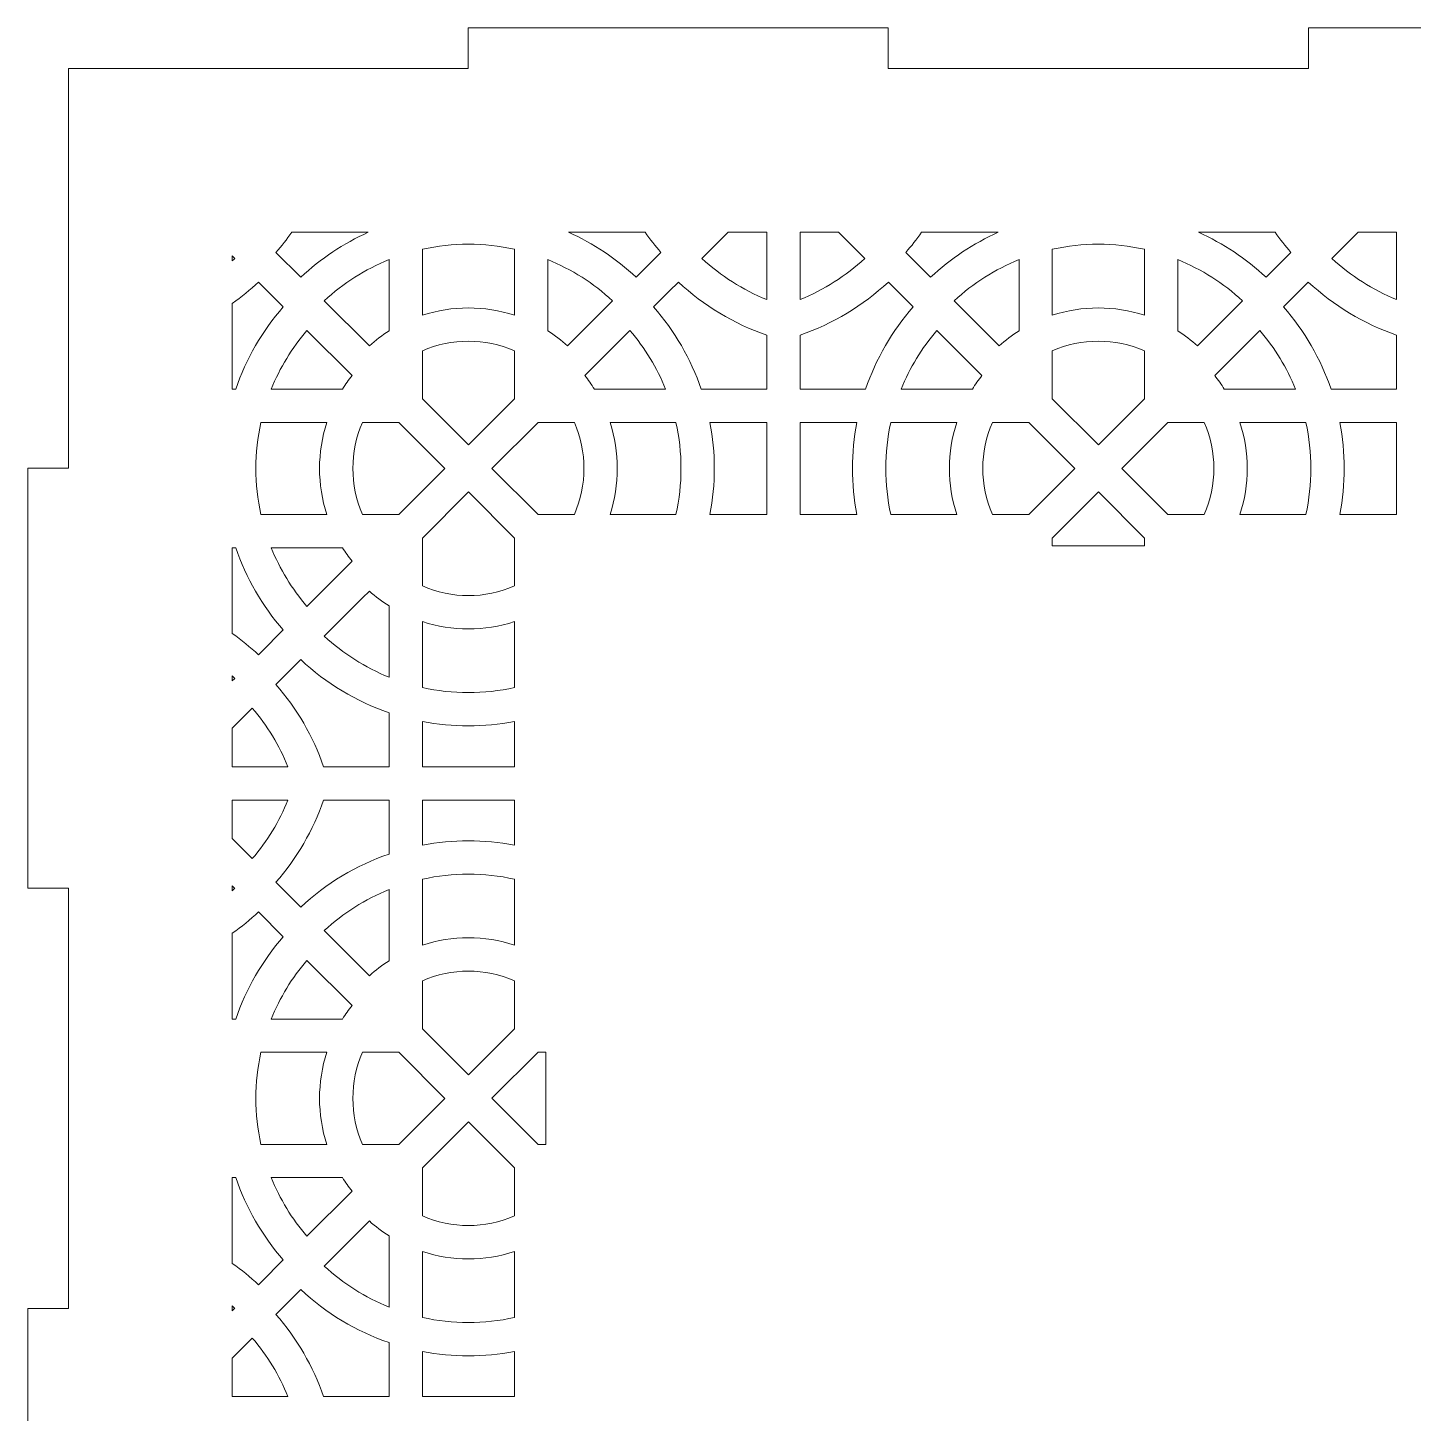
# Model space of a CAD drawing. Header units: millimetres. Extents: x -1324 to -1014, y -165 to 165.
# Drawn here: x -1324.2 to -1222.6, y -109.6 to -8 of the extents above; entities that cross this region are included whole.
import ezdxf

# ---------------------------------------------------------------- set-up
doc = ezdxf.new("R2010")
doc.units = ezdxf.units.MM
doc.header["$MEASUREMENT"] = 0
doc.layers.add('Camada 1', color=7, linetype='Continuous')

msp = doc.modelspace()

# ---------------------------------------------------------------- linework, layer by layer
at = {"layer": 'Camada 1', "color": 250, "lineweight": 20}
for points, knots in [([(-1321.2251, -11), (-1321.2251, -11), (-1291.9251, -11), (-1291.9251, -11), (-1291.9251, -11), (-1291.9251, -11), (-1291.9251, -8), (-1291.9251, -8), (-1291.9251, -8), (-1291.9251, -8), (-1261.1251, -8), (-1261.1251, -8), (-1261.1251, -8), (-1261.1251, -8), (-1261.1251, -11), (-1261.1251, -11), (-1261.1251, -11), (-1261.1251, -11), (-1230.3251, -11), (-1230.3251, -11), (-1230.3251, -11), (-1230.3251, -11), (-1230.3251, -8), (-1230.3251, -8), (-1230.3251, -8), (-1230.3251, -8), (-1199.5251, -8), (-1199.5251, -8), (-1199.5251, -8), (-1199.5251, -8), (-1199.5251, -11), (-1199.5251, -11), (-1199.5251, -11), (-1199.5251, -11), (-1170.2251, -11), (-1170.2251, -11), (-1170.2251, -11), (-1170.2251, -11), (-1170.2251, -40.3), (-1170.2251, -40.3), (-1170.2251, -40.3), (-1170.2251, -40.3), (-1167.2251, -40.3), (-1167.2251, -40.3), (-1167.2251, -40.3), (-1167.2251, -40.3), (-1167.2251, -71.1), (-1167.2251, -71.1), (-1167.2251, -71.1), (-1167.2251, -71.1), (-1170.2251, -71.1), (-1170.2251, -71.1), (-1170.2251, -71.1), (-1170.2251, -71.1), (-1170.2251, -101.9), (-1170.2251, -101.9), (-1170.2251, -101.9), (-1170.2251, -101.9), (-1167.2251, -101.9), (-1167.2251, -101.9), (-1167.2251, -101.9), (-1167.2251, -101.9), (-1167.2251, -132.7), (-1167.2251, -132.7), (-1167.2251, -132.7), (-1167.2251, -132.7), (-1170.2251, -132.7), (-1170.2251, -132.7), (-1170.2251, -132.7), (-1170.2251, -132.7), (-1170.2251, -162), (-1170.2251, -162), (-1170.2251, -162), (-1170.2251, -162), (-1199.5251, -162), (-1199.5251, -162), (-1199.5251, -162), (-1199.5251, -162), (-1199.5251, -165), (-1199.5251, -165), (-1199.5251, -165), (-1199.5251, -165), (-1230.3251, -165), (-1230.3251, -165), (-1230.3251, -165), (-1230.3251, -165), (-1230.3251, -162), (-1230.3251, -162), (-1230.3251, -162), (-1230.3251, -162), (-1261.1251, -162), (-1261.1251, -162), (-1261.1251, -162), (-1261.1251, -162), (-1261.1251, -165), (-1261.1251, -165), (-1261.1251, -165), (-1261.1251, -165), (-1291.9251, -165), (-1291.9251, -165), (-1291.9251, -165), (-1291.9251, -165), (-1291.9251, -162), (-1291.9251, -162), (-1291.9251, -162), (-1291.9251, -162), (-1321.2251, -162), (-1321.2251, -162), (-1321.2251, -162), (-1321.2251, -162), (-1321.2251, -132.7), (-1321.2251, -132.7), (-1321.2251, -132.7), (-1321.2251, -132.7), (-1324.2251, -132.7), (-1324.2251, -132.7), (-1324.2251, -132.7), (-1324.2251, -132.7), (-1324.2251, -101.9), (-1324.2251, -101.9), (-1324.2251, -101.9), (-1324.2251, -101.9), (-1321.2251, -101.9), (-1321.2251, -101.9), (-1321.2251, -101.9), (-1321.2251, -101.9), (-1321.2251, -71.1), (-1321.2251, -71.1), (-1321.2251, -71.1), (-1321.2251, -71.1), (-1324.2251, -71.1), (-1324.2251, -71.1), (-1324.2251, -71.1), (-1324.2251, -71.1), (-1324.2251, -40.3), (-1324.2251, -40.3), (-1324.2251, -40.3), (-1324.2251, -40.3), (-1321.2251, -40.3), (-1321.2251, -40.3), (-1321.2251, -40.3), (-1321.2251, -40.3), (-1321.2251, -11), (-1321.2251, -11)], [0, 0, 0, 0, 0.02702703, 0.02702703, 0.02702703, 0.02702703, 0.05405405, 0.05405405, 0.05405405, 0.05405405, 0.08108108, 0.08108108, 0.08108108, 0.08108108, 0.10810811, 0.10810811, 0.10810811, 0.10810811, 0.13513514, 0.13513514, 0.13513514, 0.13513514, 0.16216216, 0.16216216, 0.16216216, 0.16216216, 0.18918919, 0.18918919, 0.18918919, 0.18918919, 0.21621622, 0.21621622, 0.21621622, 0.21621622, 0.24324324, 0.24324324, 0.24324324, 0.24324324, 0.27027027, 0.27027027, 0.27027027, 0.27027027, 0.2972973, 0.2972973, 0.2972973, 0.2972973, 0.32432432, 0.32432432, 0.32432432, 0.32432432, 0.35135135, 0.35135135, 0.35135135, 0.35135135, 0.37837838, 0.37837838, 0.37837838, 0.37837838, 0.40540541, 0.40540541, 0.40540541, 0.40540541, 0.43243243, 0.43243243, 0.43243243, 0.43243243, 0.45945946, 0.45945946, 0.45945946, 0.45945946, 0.48648649, 0.48648649, 0.48648649, 0.48648649, 0.51351351, 0.51351351, 0.51351351, 0.51351351, 0.54054054, 0.54054054, 0.54054054, 0.54054054, 0.56756757, 0.56756757, 0.56756757, 0.56756757, 0.59459459, 0.59459459, 0.59459459, 0.59459459, 0.62162162, 0.62162162, 0.62162162, 0.62162162, 0.64864865, 0.64864865, 0.64864865, 0.64864865, 0.67567568, 0.67567568, 0.67567568, 0.67567568, 0.7027027, 0.7027027, 0.7027027, 0.7027027, 0.72972973, 0.72972973, 0.72972973, 0.72972973, 0.75675676, 0.75675676, 0.75675676, 0.75675676, 0.78378378, 0.78378378, 0.78378378, 0.78378378, 0.81081081, 0.81081081, 0.81081081, 0.81081081, 0.83783784, 0.83783784, 0.83783784, 0.83783784, 0.86486486, 0.86486486, 0.86486486, 0.86486486, 0.89189189, 0.89189189, 0.89189189, 0.89189189, 0.91891892, 0.91891892, 0.91891892, 0.91891892, 0.94594595, 0.94594595, 0.94594595, 0.94594595, 1, 1, 1, 1]), ([(-1304.8673, -23), (-1305.2274, -23.5097), (-1305.6142, -24.0013), (-1306.026, -24.4726), (-1306.026, -24.4726), (-1306.026, -24.4726), (-1304.2057, -26.2921), (-1304.2057, -26.2921), (-1304.2057, -26.2921), (-1302.746, -24.929), (-1301.0692, -23.8146), (-1299.2507, -23), (-1299.2507, -23), (-1299.2507, -23), (-1304.8673, -23), (-1304.8673, -23)], [0, 0, 0, 0, 0.2, 0.2, 0.2, 0.2, 0.4, 0.4, 0.4, 0.4, 0.6, 0.6, 0.6, 0.6, 1, 1, 1, 1]), ([(-1284.5717, -23), (-1282.753, -23.8146), (-1281.0763, -24.929), (-1279.6164, -26.2921), (-1279.6164, -26.2921), (-1279.6164, -26.2921), (-1278.9456, -25.6217), (-1278.9456, -25.6217), (-1278.9456, -25.6217), (-1278.9456, -25.6217), (-1277.7962, -24.4726), (-1277.7962, -24.4726), (-1277.7962, -24.4726), (-1278.2081, -24.0013), (-1278.5949, -23.5097), (-1278.955, -23), (-1278.955, -23), (-1278.955, -23), (-1284.5717, -23), (-1284.5717, -23)], [0, 0, 0, 0, 0.16666667, 0.16666667, 0.16666667, 0.16666667, 0.33333333, 0.33333333, 0.33333333, 0.33333333, 0.5, 0.5, 0.5, 0.5, 0.66666667, 0.66666667, 0.66666667, 0.66666667, 1, 1, 1, 1]), ([(-1272.8702, -23), (-1272.8702, -23), (-1274.7898, -24.9199), (-1274.7898, -24.9199), (-1274.7898, -24.9199), (-1273.4015, -26.2023), (-1271.7911, -27.226), (-1270.0396, -27.9329), (-1270.0396, -27.9329), (-1270.0396, -27.9329), (-1270.0396, -23), (-1270.0396, -23), (-1270.0396, -23), (-1270.0396, -23), (-1272.8702, -23), (-1272.8702, -23)], [0, 0, 0, 0, 0.2, 0.2, 0.2, 0.2, 0.4, 0.4, 0.4, 0.4, 0.6, 0.6, 0.6, 0.6, 1, 1, 1, 1]), ([(-1267.5974, -23), (-1267.5974, -23), (-1267.5974, -27.9334), (-1267.5974, -27.9334), (-1267.5974, -27.9334), (-1265.8458, -27.2261), (-1264.2354, -26.2024), (-1262.8469, -24.9199), (-1262.8469, -24.9199), (-1262.8469, -24.9199), (-1264.7669, -23), (-1264.7669, -23), (-1264.7669, -23), (-1264.7669, -23), (-1267.5974, -23), (-1267.5974, -23)], [0, 0, 0, 0, 0.2, 0.2, 0.2, 0.2, 0.4, 0.4, 0.4, 0.4, 0.6, 0.6, 0.6, 0.6, 1, 1, 1, 1]), ([(-1258.6818, -23), (-1259.0419, -23.5097), (-1259.4287, -24.0013), (-1259.8405, -24.4726), (-1259.8405, -24.4726), (-1259.8405, -24.4726), (-1258.0202, -26.2921), (-1258.0202, -26.2921), (-1258.0202, -26.2921), (-1256.5605, -24.929), (-1254.8837, -23.8146), (-1253.0652, -23), (-1253.0652, -23), (-1253.0652, -23), (-1258.6818, -23), (-1258.6818, -23)], [0, 0, 0, 0, 0.2, 0.2, 0.2, 0.2, 0.4, 0.4, 0.4, 0.4, 0.6, 0.6, 0.6, 0.6, 1, 1, 1, 1]), ([(-1238.3862, -23), (-1236.5675, -23.8146), (-1234.8908, -24.929), (-1233.4309, -26.2921), (-1233.4309, -26.2921), (-1233.4309, -26.2921), (-1232.7601, -25.6217), (-1232.7601, -25.6217), (-1232.7601, -25.6217), (-1232.7601, -25.6217), (-1231.6107, -24.4726), (-1231.6107, -24.4726), (-1231.6107, -24.4726), (-1232.0226, -24.0013), (-1232.4094, -23.5097), (-1232.7695, -23), (-1232.7695, -23), (-1232.7695, -23), (-1238.3862, -23), (-1238.3862, -23)], [0, 0, 0, 0, 0.16666667, 0.16666667, 0.16666667, 0.16666667, 0.33333333, 0.33333333, 0.33333333, 0.33333333, 0.5, 0.5, 0.5, 0.5, 0.66666667, 0.66666667, 0.66666667, 0.66666667, 1, 1, 1, 1]), ([(-1226.6847, -23), (-1226.6847, -23), (-1228.6043, -24.9199), (-1228.6043, -24.9199), (-1228.6043, -24.9199), (-1227.216, -26.2023), (-1225.6056, -27.226), (-1223.8541, -27.9329), (-1223.8541, -27.9329), (-1223.8541, -27.9329), (-1223.8541, -23), (-1223.8541, -23), (-1223.8541, -23), (-1223.8541, -23), (-1226.6847, -23), (-1226.6847, -23)], [0, 0, 0, 0, 0.2, 0.2, 0.2, 0.2, 0.4, 0.4, 0.4, 0.4, 0.6, 0.6, 0.6, 0.6, 1, 1, 1, 1]), ([(-1295.2858, -29.0796), (-1295.2858, -29.0796), (-1295.2856, -24.2462), (-1295.2856, -24.2462), (-1295.2856, -24.2462), (-1293.0633, -23.7536), (-1290.759, -23.7534), (-1288.5365, -24.2464), (-1288.5365, -24.2464), (-1288.5365, -24.2464), (-1288.5365, -29.0796), (-1288.5365, -29.0796), (-1288.5365, -29.0796), (-1290.7263, -28.3641), (-1293.096, -28.364), (-1295.2858, -29.0796)], [0, 0, 0, 0, 0.2, 0.2, 0.2, 0.2, 0.4, 0.4, 0.4, 0.4, 0.6, 0.6, 0.6, 0.6, 1, 1, 1, 1]), ([(-1249.1003, -29.0796), (-1249.1003, -29.0796), (-1249.1001, -24.2462), (-1249.1001, -24.2462), (-1249.1001, -24.2462), (-1246.8778, -23.7536), (-1244.5735, -23.7534), (-1242.351, -24.2464), (-1242.351, -24.2464), (-1242.351, -24.2464), (-1242.351, -29.0796), (-1242.351, -29.0796), (-1242.351, -29.0796), (-1244.5408, -28.3641), (-1246.9105, -28.364), (-1249.1003, -29.0796)], [0, 0, 0, 0, 0.2, 0.2, 0.2, 0.2, 0.4, 0.4, 0.4, 0.4, 0.6, 0.6, 0.6, 0.6, 1, 1, 1, 1]), ([(-1309.2251, -25.0949), (-1309.1604, -25.0371), (-1309.0962, -24.9788), (-1309.0324, -24.9199), (-1309.0324, -24.9199), (-1309.0324, -24.9199), (-1309.2251, -24.7272), (-1309.2251, -24.7272), (-1309.2251, -24.7272), (-1309.2251, -24.7272), (-1309.2251, -25.0949), (-1309.2251, -25.0949)], [0, 0, 0, 0, 0.25, 0.25, 0.25, 0.25, 0.5, 0.5, 0.5, 0.5, 1, 1, 1, 1]), ([(-1299.1767, -31.3212), (-1299.1767, -31.3212), (-1302.4782, -28.0194), (-1302.4782, -28.0194), (-1302.4782, -28.0194), (-1301.0898, -26.7369), (-1299.4795, -25.713), (-1297.7277, -25.0061), (-1297.7277, -25.0061), (-1297.7277, -25.0061), (-1297.7277, -30.2287), (-1297.7277, -30.2287), (-1297.7277, -30.2287), (-1298.2397, -30.5524), (-1298.7245, -30.918), (-1299.1767, -31.3212)], [0, 0, 0, 0, 0.2, 0.2, 0.2, 0.2, 0.4, 0.4, 0.4, 0.4, 0.6, 0.6, 0.6, 0.6, 1, 1, 1, 1]), ([(-1284.6456, -31.3212), (-1285.0973, -30.9179), (-1285.5825, -30.5524), (-1286.0945, -30.2286), (-1286.0945, -30.2286), (-1286.0945, -30.2286), (-1286.0944, -25.006), (-1286.0944, -25.006), (-1286.0944, -25.006), (-1284.3427, -25.7132), (-1282.7327, -26.7368), (-1281.344, -28.0191), (-1281.344, -28.0191), (-1281.344, -28.0191), (-1284.6456, -31.3212), (-1284.6456, -31.3212)], [0, 0, 0, 0, 0.2, 0.2, 0.2, 0.2, 0.4, 0.4, 0.4, 0.4, 0.6, 0.6, 0.6, 0.6, 1, 1, 1, 1]), ([(-1252.9912, -31.3212), (-1252.9912, -31.3212), (-1256.2927, -28.0194), (-1256.2927, -28.0194), (-1256.2927, -28.0194), (-1254.9043, -26.7369), (-1253.294, -25.713), (-1251.5422, -25.0061), (-1251.5422, -25.0061), (-1251.5422, -25.0061), (-1251.5422, -30.2287), (-1251.5422, -30.2287), (-1251.5422, -30.2287), (-1252.0542, -30.5524), (-1252.539, -30.918), (-1252.9912, -31.3212)], [0, 0, 0, 0, 0.2, 0.2, 0.2, 0.2, 0.4, 0.4, 0.4, 0.4, 0.6, 0.6, 0.6, 0.6, 1, 1, 1, 1]), ([(-1238.4601, -31.3212), (-1238.9118, -30.9179), (-1239.397, -30.5524), (-1239.909, -30.2286), (-1239.909, -30.2286), (-1239.909, -30.2286), (-1239.9089, -25.006), (-1239.9089, -25.006), (-1239.9089, -25.006), (-1238.1572, -25.7132), (-1236.5472, -26.7368), (-1235.1585, -28.0191), (-1235.1585, -28.0191), (-1235.1585, -28.0191), (-1238.4601, -31.3212), (-1238.4601, -31.3212)], [0, 0, 0, 0, 0.2, 0.2, 0.2, 0.2, 0.4, 0.4, 0.4, 0.4, 0.6, 0.6, 0.6, 0.6, 1, 1, 1, 1]), ([(-1309.2251, -34.4979), (-1309.2251, -34.4979), (-1308.9751, -34.4979), (-1308.9751, -34.4979), (-1308.9751, -34.4979), (-1308.2167, -32.2796), (-1307.0265, -30.231), (-1305.4844, -28.4667), (-1305.4844, -28.4667), (-1305.4844, -28.4667), (-1307.3049, -26.6474), (-1307.3049, -26.6474), (-1307.3049, -26.6474), (-1307.9095, -27.212), (-1308.5514, -27.7339), (-1309.2251, -28.2095), (-1309.2251, -28.2095), (-1309.2251, -28.2095), (-1309.2251, -34.4979), (-1309.2251, -34.4979)], [0, 0, 0, 0, 0.16666667, 0.16666667, 0.16666667, 0.16666667, 0.33333333, 0.33333333, 0.33333333, 0.33333333, 0.5, 0.5, 0.5, 0.5, 0.66666667, 0.66666667, 0.66666667, 0.66666667, 1, 1, 1, 1]), ([(-1274.8474, -34.4978), (-1275.6058, -32.2793), (-1276.796, -30.2311), (-1278.3378, -28.4666), (-1278.3378, -28.4666), (-1278.3378, -28.4666), (-1277.1953, -27.3247), (-1277.1953, -27.3247), (-1277.1953, -27.3247), (-1277.1953, -27.3247), (-1276.5175, -26.6471), (-1276.5175, -26.6471), (-1276.5175, -26.6471), (-1274.6584, -28.3831), (-1272.4473, -29.7157), (-1270.0398, -30.5393), (-1270.0398, -30.5393), (-1270.0398, -30.5393), (-1270.0396, -34.4978), (-1270.0396, -34.4978), (-1270.0396, -34.4978), (-1270.0396, -34.4978), (-1274.8474, -34.4978), (-1274.8474, -34.4978)], [0, 0, 0, 0, 0.14285714, 0.14285714, 0.14285714, 0.14285714, 0.28571429, 0.28571429, 0.28571429, 0.28571429, 0.42857143, 0.42857143, 0.42857143, 0.42857143, 0.57142857, 0.57142857, 0.57142857, 0.57142857, 0.71428571, 0.71428571, 0.71428571, 0.71428571, 1, 1, 1, 1]), ([(-1262.7896, -34.4979), (-1262.7896, -34.4979), (-1267.5974, -34.4979), (-1267.5974, -34.4979), (-1267.5974, -34.4979), (-1267.5974, -34.4979), (-1267.5975, -30.5395), (-1267.5975, -30.5395), (-1267.5975, -30.5395), (-1265.1895, -29.716), (-1262.9786, -28.3835), (-1261.1194, -26.6474), (-1261.1194, -26.6474), (-1261.1194, -26.6474), (-1259.2989, -28.4667), (-1259.2989, -28.4667), (-1259.2989, -28.4667), (-1260.841, -30.231), (-1262.0312, -32.2796), (-1262.7896, -34.4979)], [0, 0, 0, 0, 0.16666667, 0.16666667, 0.16666667, 0.16666667, 0.33333333, 0.33333333, 0.33333333, 0.33333333, 0.5, 0.5, 0.5, 0.5, 0.66666667, 0.66666667, 0.66666667, 0.66666667, 1, 1, 1, 1]), ([(-1228.6619, -34.4978), (-1229.4203, -32.2793), (-1230.6105, -30.2311), (-1232.1523, -28.4666), (-1232.1523, -28.4666), (-1232.1523, -28.4666), (-1231.0098, -27.3247), (-1231.0098, -27.3247), (-1231.0098, -27.3247), (-1231.0098, -27.3247), (-1230.332, -26.6471), (-1230.332, -26.6471), (-1230.332, -26.6471), (-1228.4729, -28.3831), (-1226.2618, -29.7157), (-1223.8543, -30.5393), (-1223.8543, -30.5393), (-1223.8543, -30.5393), (-1223.8541, -34.4978), (-1223.8541, -34.4978), (-1223.8541, -34.4978), (-1223.8541, -34.4978), (-1228.6619, -34.4978), (-1228.6619, -34.4978)], [0, 0, 0, 0, 0.14285714, 0.14285714, 0.14285714, 0.14285714, 0.28571429, 0.28571429, 0.28571429, 0.28571429, 0.42857143, 0.42857143, 0.42857143, 0.42857143, 0.57142857, 0.57142857, 0.57142857, 0.57142857, 0.71428571, 0.71428571, 0.71428571, 0.71428571, 1, 1, 1, 1]), ([(-1301.1467, -34.4979), (-1301.1467, -34.4979), (-1306.3685, -34.4979), (-1306.3685, -34.4979), (-1306.3685, -34.4979), (-1305.7368, -32.9335), (-1304.8514, -31.4811), (-1303.7538, -30.1986), (-1303.7538, -30.1986), (-1303.7538, -30.1986), (-1300.444, -33.5085), (-1300.444, -33.5085), (-1300.444, -33.5085), (-1300.6964, -33.8249), (-1300.9309, -34.1556), (-1301.1467, -34.4979)], [0, 0, 0, 0, 0.2, 0.2, 0.2, 0.2, 0.4, 0.4, 0.4, 0.4, 0.6, 0.6, 0.6, 0.6, 1, 1, 1, 1]), ([(-1282.6757, -34.4978), (-1282.8913, -34.1552), (-1283.1258, -33.8249), (-1283.3781, -33.5086), (-1283.3781, -33.5086), (-1283.3781, -33.5086), (-1280.0686, -30.1986), (-1280.0686, -30.1986), (-1280.0686, -30.1986), (-1278.9708, -31.481), (-1278.0857, -32.9332), (-1277.4535, -34.4978), (-1277.4535, -34.4978), (-1277.4535, -34.4978), (-1282.6757, -34.4978), (-1282.6757, -34.4978)], [0, 0, 0, 0, 0.2, 0.2, 0.2, 0.2, 0.4, 0.4, 0.4, 0.4, 0.6, 0.6, 0.6, 0.6, 1, 1, 1, 1]), ([(-1254.9612, -34.4979), (-1254.9612, -34.4979), (-1260.183, -34.4979), (-1260.183, -34.4979), (-1260.183, -34.4979), (-1259.5513, -32.9335), (-1258.6659, -31.4811), (-1257.5683, -30.1986), (-1257.5683, -30.1986), (-1257.5683, -30.1986), (-1254.2585, -33.5085), (-1254.2585, -33.5085), (-1254.2585, -33.5085), (-1254.5109, -33.8249), (-1254.7454, -34.1556), (-1254.9612, -34.4979)], [0, 0, 0, 0, 0.2, 0.2, 0.2, 0.2, 0.4, 0.4, 0.4, 0.4, 0.6, 0.6, 0.6, 0.6, 1, 1, 1, 1]), ([(-1236.4902, -34.4978), (-1236.7058, -34.1552), (-1236.9403, -33.8249), (-1237.1926, -33.5086), (-1237.1926, -33.5086), (-1237.1926, -33.5086), (-1233.8831, -30.1986), (-1233.8831, -30.1986), (-1233.8831, -30.1986), (-1232.7853, -31.481), (-1231.9002, -32.9332), (-1231.268, -34.4978), (-1231.268, -34.4978), (-1231.268, -34.4978), (-1236.4902, -34.4978), (-1236.4902, -34.4978)], [0, 0, 0, 0, 0.2, 0.2, 0.2, 0.2, 0.4, 0.4, 0.4, 0.4, 0.6, 0.6, 0.6, 0.6, 1, 1, 1, 1]), ([(-1291.9113, -38.5866), (-1291.9113, -38.5866), (-1295.2856, -35.2122), (-1295.2856, -35.2122), (-1295.2856, -35.2122), (-1295.2856, -35.2122), (-1295.2856, -31.6961), (-1295.2856, -31.6961), (-1295.2856, -31.6961), (-1293.1247, -30.7492), (-1290.6976, -30.7492), (-1288.5366, -31.696), (-1288.5366, -31.696), (-1288.5366, -31.696), (-1288.5365, -35.2118), (-1288.5365, -35.2118), (-1288.5365, -35.2118), (-1288.5365, -35.2118), (-1291.9113, -38.5866), (-1291.9113, -38.5866)], [0, 0, 0, 0, 0.16666667, 0.16666667, 0.16666667, 0.16666667, 0.33333333, 0.33333333, 0.33333333, 0.33333333, 0.5, 0.5, 0.5, 0.5, 0.66666667, 0.66666667, 0.66666667, 0.66666667, 1, 1, 1, 1]), ([(-1245.7258, -38.5866), (-1245.7258, -38.5866), (-1249.1001, -35.2122), (-1249.1001, -35.2122), (-1249.1001, -35.2122), (-1249.1001, -35.2122), (-1249.1001, -31.6961), (-1249.1001, -31.6961), (-1249.1001, -31.6961), (-1246.9392, -30.7492), (-1244.5121, -30.7492), (-1242.3511, -31.696), (-1242.3511, -31.696), (-1242.3511, -31.696), (-1242.351, -35.2118), (-1242.351, -35.2118), (-1242.351, -35.2118), (-1242.351, -35.2118), (-1245.7258, -38.5866), (-1245.7258, -38.5866)], [0, 0, 0, 0, 0.16666667, 0.16666667, 0.16666667, 0.16666667, 0.33333333, 0.33333333, 0.33333333, 0.33333333, 0.5, 0.5, 0.5, 0.5, 0.66666667, 0.66666667, 0.66666667, 0.66666667, 1, 1, 1, 1]), ([(-1307.1287, -43.6886), (-1307.6187, -41.4735), (-1307.6187, -39.1545), (-1307.1287, -36.9396), (-1307.1287, -36.9396), (-1307.1287, -36.9396), (-1302.2937, -36.9393), (-1302.2937, -36.9393), (-1302.2937, -36.9393), (-1303.0047, -39.1272), (-1303.0049, -41.5009), (-1302.2937, -43.6888), (-1302.2937, -43.6888), (-1302.2937, -43.6888), (-1307.1287, -43.6886), (-1307.1287, -43.6886)], [0, 0, 0, 0, 0.2, 0.2, 0.2, 0.2, 0.4, 0.4, 0.4, 0.4, 0.6, 0.6, 0.6, 0.6, 1, 1, 1, 1]), ([(-1299.6781, -43.6888), (-1300.6168, -41.5367), (-1300.6168, -39.0914), (-1299.6781, -36.9393), (-1299.6781, -36.9393), (-1299.6781, -36.9393), (-1297.013, -36.9396), (-1297.013, -36.9396), (-1297.013, -36.9396), (-1297.013, -36.9396), (-1293.6379, -40.3139), (-1293.6379, -40.3139), (-1293.6379, -40.3139), (-1293.6379, -40.3139), (-1297.013, -43.6886), (-1297.013, -43.6886), (-1297.013, -43.6886), (-1297.013, -43.6886), (-1299.6781, -43.6888), (-1299.6781, -43.6888)], [0, 0, 0, 0, 0.16666667, 0.16666667, 0.16666667, 0.16666667, 0.33333333, 0.33333333, 0.33333333, 0.33333333, 0.5, 0.5, 0.5, 0.5, 0.66666667, 0.66666667, 0.66666667, 0.66666667, 1, 1, 1, 1]), ([(-1286.8096, -43.6884), (-1286.8096, -43.6884), (-1290.1844, -40.3138), (-1290.1844, -40.3138), (-1290.1844, -40.3138), (-1290.1844, -40.3138), (-1286.8096, -36.9389), (-1286.8096, -36.9389), (-1286.8096, -36.9389), (-1286.8096, -36.9389), (-1284.1447, -36.9389), (-1284.1447, -36.9389), (-1284.1447, -36.9389), (-1283.2057, -39.091), (-1283.2057, -41.5365), (-1284.1447, -43.6885), (-1284.1447, -43.6885), (-1284.1447, -43.6885), (-1286.8096, -43.6884), (-1286.8096, -43.6884)], [0, 0, 0, 0, 0.16666667, 0.16666667, 0.16666667, 0.16666667, 0.33333333, 0.33333333, 0.33333333, 0.33333333, 0.5, 0.5, 0.5, 0.5, 0.66666667, 0.66666667, 0.66666667, 0.66666667, 1, 1, 1, 1]), ([(-1281.5283, -43.6882), (-1280.8174, -41.5012), (-1280.8174, -39.126), (-1281.5283, -36.939), (-1281.5283, -36.939), (-1281.5283, -36.939), (-1276.6939, -36.939), (-1276.6939, -36.939), (-1276.6939, -36.939), (-1276.2038, -39.1545), (-1276.2038, -41.4728), (-1276.6939, -43.6882), (-1276.6939, -43.6882), (-1276.6939, -43.6882), (-1281.5283, -43.6882), (-1281.5283, -43.6882)], [0, 0, 0, 0, 0.2, 0.2, 0.2, 0.2, 0.4, 0.4, 0.4, 0.4, 0.6, 0.6, 0.6, 0.6, 1, 1, 1, 1]), ([(-1274.2024, -43.6884), (-1273.7792, -41.4632), (-1273.7792, -39.1641), (-1274.2024, -36.9389), (-1274.2024, -36.9389), (-1274.2024, -36.9389), (-1270.0396, -36.939), (-1270.0396, -36.939), (-1270.0396, -36.939), (-1270.0396, -36.939), (-1270.0396, -36.9393), (-1270.0396, -36.9393), (-1270.0396, -36.9393), (-1270.0396, -36.9393), (-1270.0396, -43.6882), (-1270.0396, -43.6882), (-1270.0396, -43.6882), (-1270.0396, -43.6882), (-1274.2024, -43.6884), (-1274.2024, -43.6884)], [0, 0, 0, 0, 0.16666667, 0.16666667, 0.16666667, 0.16666667, 0.33333333, 0.33333333, 0.33333333, 0.33333333, 0.5, 0.5, 0.5, 0.5, 0.66666667, 0.66666667, 0.66666667, 0.66666667, 1, 1, 1, 1]), ([(-1263.4343, -36.9393), (-1263.858, -39.1641), (-1263.858, -41.4639), (-1263.4343, -43.6888), (-1263.4343, -43.6888), (-1263.4343, -43.6888), (-1267.5974, -43.6886), (-1267.5974, -43.6886), (-1267.5974, -43.6886), (-1267.5974, -43.6886), (-1267.5974, -36.9396), (-1267.5974, -36.9396), (-1267.5974, -36.9396), (-1267.5974, -36.9396), (-1263.4343, -36.9393), (-1263.4343, -36.9393)], [0, 0, 0, 0, 0.2, 0.2, 0.2, 0.2, 0.4, 0.4, 0.4, 0.4, 0.6, 0.6, 0.6, 0.6, 1, 1, 1, 1]), ([(-1260.9432, -43.6886), (-1261.4332, -41.4735), (-1261.4332, -39.1545), (-1260.9432, -36.9396), (-1260.9432, -36.9396), (-1260.9432, -36.9396), (-1256.1082, -36.9393), (-1256.1082, -36.9393), (-1256.1082, -36.9393), (-1256.8192, -39.1272), (-1256.8194, -41.5009), (-1256.1082, -43.6888), (-1256.1082, -43.6888), (-1256.1082, -43.6888), (-1260.9432, -43.6886), (-1260.9432, -43.6886)], [0, 0, 0, 0, 0.2, 0.2, 0.2, 0.2, 0.4, 0.4, 0.4, 0.4, 0.6, 0.6, 0.6, 0.6, 1, 1, 1, 1]), ([(-1253.4926, -43.6888), (-1254.4313, -41.5367), (-1254.4313, -39.0914), (-1253.4926, -36.9393), (-1253.4926, -36.9393), (-1253.4926, -36.9393), (-1250.8275, -36.9396), (-1250.8275, -36.9396), (-1250.8275, -36.9396), (-1250.8275, -36.9396), (-1247.4524, -40.3139), (-1247.4524, -40.3139), (-1247.4524, -40.3139), (-1247.4524, -40.3139), (-1250.8275, -43.6886), (-1250.8275, -43.6886), (-1250.8275, -43.6886), (-1250.8275, -43.6886), (-1253.4926, -43.6888), (-1253.4926, -43.6888)], [0, 0, 0, 0, 0.16666667, 0.16666667, 0.16666667, 0.16666667, 0.33333333, 0.33333333, 0.33333333, 0.33333333, 0.5, 0.5, 0.5, 0.5, 0.66666667, 0.66666667, 0.66666667, 0.66666667, 1, 1, 1, 1]), ([(-1240.6241, -43.6884), (-1240.6241, -43.6884), (-1243.9989, -40.3138), (-1243.9989, -40.3138), (-1243.9989, -40.3138), (-1243.9989, -40.3138), (-1240.6241, -36.9389), (-1240.6241, -36.9389), (-1240.6241, -36.9389), (-1240.6241, -36.9389), (-1237.9592, -36.9389), (-1237.9592, -36.9389), (-1237.9592, -36.9389), (-1237.0202, -39.091), (-1237.0202, -41.5365), (-1237.9592, -43.6885), (-1237.9592, -43.6885), (-1237.9592, -43.6885), (-1240.6241, -43.6884), (-1240.6241, -43.6884)], [0, 0, 0, 0, 0.16666667, 0.16666667, 0.16666667, 0.16666667, 0.33333333, 0.33333333, 0.33333333, 0.33333333, 0.5, 0.5, 0.5, 0.5, 0.66666667, 0.66666667, 0.66666667, 0.66666667, 1, 1, 1, 1]), ([(-1235.3428, -43.6882), (-1234.6319, -41.5012), (-1234.6319, -39.126), (-1235.3428, -36.939), (-1235.3428, -36.939), (-1235.3428, -36.939), (-1230.5084, -36.939), (-1230.5084, -36.939), (-1230.5084, -36.939), (-1230.0183, -39.1545), (-1230.0183, -41.4728), (-1230.5084, -43.6882), (-1230.5084, -43.6882), (-1230.5084, -43.6882), (-1235.3428, -43.6882), (-1235.3428, -43.6882)], [0, 0, 0, 0, 0.2, 0.2, 0.2, 0.2, 0.4, 0.4, 0.4, 0.4, 0.6, 0.6, 0.6, 0.6, 1, 1, 1, 1]), ([(-1228.0169, -43.6884), (-1227.5937, -41.4632), (-1227.5937, -39.1641), (-1228.0169, -36.9389), (-1228.0169, -36.9389), (-1228.0169, -36.9389), (-1223.8541, -36.939), (-1223.8541, -36.939), (-1223.8541, -36.939), (-1223.8541, -36.939), (-1223.8541, -36.9393), (-1223.8541, -36.9393), (-1223.8541, -36.9393), (-1223.8541, -36.9393), (-1223.8541, -43.6882), (-1223.8541, -43.6882), (-1223.8541, -43.6882), (-1223.8541, -43.6882), (-1228.0169, -43.6884), (-1228.0169, -43.6884)], [0, 0, 0, 0, 0.16666667, 0.16666667, 0.16666667, 0.16666667, 0.33333333, 0.33333333, 0.33333333, 0.33333333, 0.5, 0.5, 0.5, 0.5, 0.66666667, 0.66666667, 0.66666667, 0.66666667, 1, 1, 1, 1]), ([(-1295.286, -48.9315), (-1295.286, -48.9315), (-1295.286, -45.4161), (-1295.286, -45.4161), (-1295.286, -45.4161), (-1295.286, -45.4161), (-1291.9112, -42.041), (-1291.9112, -42.041), (-1291.9112, -42.041), (-1291.9112, -42.041), (-1288.5369, -45.4154), (-1288.5369, -45.4154), (-1288.5369, -45.4154), (-1288.5369, -45.4154), (-1288.5369, -48.9316), (-1288.5369, -48.9316), (-1288.5369, -48.9316), (-1290.6981, -49.8783), (-1293.1252, -49.8783), (-1295.286, -48.9315)], [0, 0, 0, 0, 0.16666667, 0.16666667, 0.16666667, 0.16666667, 0.33333333, 0.33333333, 0.33333333, 0.33333333, 0.5, 0.5, 0.5, 0.5, 0.66666667, 0.66666667, 0.66666667, 0.66666667, 1, 1, 1, 1]), ([(-1249.1005, -46), (-1249.1005, -46), (-1242.3514, -46), (-1242.3514, -46), (-1242.3514, -46), (-1242.3514, -46), (-1242.3514, -45.4154), (-1242.3514, -45.4154), (-1242.3514, -45.4154), (-1242.3514, -45.4154), (-1245.7257, -42.041), (-1245.7257, -42.041), (-1245.7257, -42.041), (-1245.7257, -42.041), (-1249.1005, -45.4161), (-1249.1005, -45.4161), (-1249.1005, -45.4161), (-1249.1005, -45.4161), (-1249.1005, -46), (-1249.1005, -46)], [0, 0, 0, 0, 0.16666667, 0.16666667, 0.16666667, 0.16666667, 0.33333333, 0.33333333, 0.33333333, 0.33333333, 0.5, 0.5, 0.5, 0.5, 0.66666667, 0.66666667, 0.66666667, 0.66666667, 1, 1, 1, 1]), ([(-1309.2251, -52.4185), (-1308.5514, -52.8941), (-1307.9095, -53.416), (-1307.3049, -53.9806), (-1307.3049, -53.9806), (-1307.3049, -53.9806), (-1307.1147, -53.7904), (-1307.1147, -53.7904), (-1307.1147, -53.7904), (-1307.1147, -53.7904), (-1305.4848, -52.1609), (-1305.4848, -52.1609), (-1305.4848, -52.1609), (-1307.0267, -50.3965), (-1308.2167, -48.3481), (-1308.9751, -46.1299), (-1308.9751, -46.1299), (-1308.9751, -46.1299), (-1309.2251, -46.1299), (-1309.2251, -46.1299), (-1309.2251, -46.1299), (-1309.2251, -46.1299), (-1309.2251, -52.4185), (-1309.2251, -52.4185)], [0, 0, 0, 0, 0.14285714, 0.14285714, 0.14285714, 0.14285714, 0.28571429, 0.28571429, 0.28571429, 0.28571429, 0.42857143, 0.42857143, 0.42857143, 0.42857143, 0.57142857, 0.57142857, 0.57142857, 0.57142857, 0.71428571, 0.71428571, 0.71428571, 0.71428571, 1, 1, 1, 1]), ([(-1306.3685, -46.13), (-1306.3685, -46.13), (-1301.1467, -46.13), (-1301.1467, -46.13), (-1301.1467, -46.13), (-1300.9311, -46.4721), (-1300.6968, -46.8026), (-1300.4444, -47.119), (-1300.4444, -47.119), (-1300.4444, -47.119), (-1303.7541, -50.4294), (-1303.7541, -50.4294), (-1303.7541, -50.4294), (-1304.8516, -49.1467), (-1305.7368, -47.6944), (-1306.3685, -46.13)], [0, 0, 0, 0, 0.2, 0.2, 0.2, 0.2, 0.4, 0.4, 0.4, 0.4, 0.6, 0.6, 0.6, 0.6, 1, 1, 1, 1]), ([(-1302.4783, -52.6084), (-1302.4783, -52.6084), (-1299.6726, -49.8022), (-1299.6726, -49.8022), (-1299.6726, -49.8022), (-1299.6726, -49.8022), (-1299.1769, -49.3066), (-1299.1769, -49.3066), (-1299.1769, -49.3066), (-1298.7252, -49.7095), (-1298.2401, -50.0754), (-1297.7283, -50.3992), (-1297.7283, -50.3992), (-1297.7283, -50.3992), (-1297.7283, -55.6215), (-1297.7283, -55.6215), (-1297.7283, -55.6215), (-1299.4796, -54.9145), (-1301.09, -53.8906), (-1302.4783, -52.6084)], [0, 0, 0, 0, 0.16666667, 0.16666667, 0.16666667, 0.16666667, 0.33333333, 0.33333333, 0.33333333, 0.33333333, 0.5, 0.5, 0.5, 0.5, 0.66666667, 0.66666667, 0.66666667, 0.66666667, 1, 1, 1, 1]), ([(-1295.2864, -51.548), (-1293.0957, -52.2634), (-1290.7273, -52.2635), (-1288.5369, -51.5479), (-1288.5369, -51.5479), (-1288.5369, -51.5479), (-1288.5369, -56.3815), (-1288.5369, -56.3815), (-1288.5369, -56.3815), (-1290.7585, -56.8739), (-1293.0646, -56.8742), (-1295.286, -56.3815), (-1295.286, -56.3815), (-1295.286, -56.3815), (-1295.2864, -51.548), (-1295.2864, -51.548)], [0, 0, 0, 0, 0.2, 0.2, 0.2, 0.2, 0.4, 0.4, 0.4, 0.4, 0.6, 0.6, 0.6, 0.6, 1, 1, 1, 1]), ([(-1304.206, -54.3358), (-1302.347, -56.0718), (-1300.1358, -57.4042), (-1297.7283, -58.2278), (-1297.7283, -58.2278), (-1297.7283, -58.2278), (-1297.7283, -62.1861), (-1297.7283, -62.1861), (-1297.7283, -62.1861), (-1297.7283, -62.1861), (-1302.5359, -62.1861), (-1302.5359, -62.1861), (-1302.5359, -62.1861), (-1303.2943, -59.968), (-1304.4845, -57.9195), (-1306.0265, -56.1552), (-1306.0265, -56.1552), (-1306.0265, -56.1552), (-1304.206, -54.3358), (-1304.206, -54.3358)], [0, 0, 0, 0, 0.16666667, 0.16666667, 0.16666667, 0.16666667, 0.33333333, 0.33333333, 0.33333333, 0.33333333, 0.5, 0.5, 0.5, 0.5, 0.66666667, 0.66666667, 0.66666667, 0.66666667, 1, 1, 1, 1]), ([(-1309.2251, -55.9001), (-1309.2251, -55.9001), (-1309.0328, -55.7078), (-1309.0328, -55.7078), (-1309.0328, -55.7078), (-1309.0964, -55.649), (-1309.1605, -55.5908), (-1309.2251, -55.5331), (-1309.2251, -55.5331), (-1309.2251, -55.5331), (-1309.2251, -55.9001), (-1309.2251, -55.9001)], [0, 0, 0, 0, 0.25, 0.25, 0.25, 0.25, 0.5, 0.5, 0.5, 0.5, 1, 1, 1, 1]), ([(-1309.2251, -62.1861), (-1309.2251, -62.1861), (-1309.2165, -62.1861), (-1309.2165, -62.1861), (-1309.2165, -62.1861), (-1309.2165, -62.1861), (-1305.1419, -62.1861), (-1305.1419, -62.1861), (-1305.1419, -62.1861), (-1305.7741, -60.6216), (-1306.6594, -59.1698), (-1307.7571, -57.8871), (-1307.7571, -57.8871), (-1307.7571, -57.8871), (-1309.2251, -59.3553), (-1309.2251, -59.3553), (-1309.2251, -59.3553), (-1309.2251, -59.3553), (-1309.2251, -62.1861), (-1309.2251, -62.1861)], [0, 0, 0, 0, 0.16666667, 0.16666667, 0.16666667, 0.16666667, 0.33333333, 0.33333333, 0.33333333, 0.33333333, 0.5, 0.5, 0.5, 0.5, 0.66666667, 0.66666667, 0.66666667, 0.66666667, 1, 1, 1, 1]), ([(-1295.2864, -58.8739), (-1293.0495, -59.2999), (-1290.7736, -59.3002), (-1288.5369, -58.8738), (-1288.5369, -58.8738), (-1288.5369, -58.8738), (-1288.5369, -62.1861), (-1288.5369, -62.1861), (-1288.5369, -62.1861), (-1288.5369, -62.1861), (-1295.286, -62.1861), (-1295.286, -62.1861), (-1295.286, -62.1861), (-1295.286, -62.1861), (-1295.2864, -58.8739), (-1295.2864, -58.8739)], [0, 0, 0, 0, 0.2, 0.2, 0.2, 0.2, 0.4, 0.4, 0.4, 0.4, 0.6, 0.6, 0.6, 0.6, 1, 1, 1, 1]), ([(-1309.2251, -67.4587), (-1309.2251, -67.4587), (-1307.7568, -68.927), (-1307.7568, -68.927), (-1307.7568, -68.927), (-1306.6588, -67.6444), (-1305.774, -66.1923), (-1305.1418, -64.6276), (-1305.1418, -64.6276), (-1305.1418, -64.6276), (-1309.2251, -64.6275), (-1309.2251, -64.6275), (-1309.2251, -64.6275), (-1309.2251, -64.6275), (-1309.2251, -67.4587), (-1309.2251, -67.4587)], [0, 0, 0, 0, 0.2, 0.2, 0.2, 0.2, 0.4, 0.4, 0.4, 0.4, 0.6, 0.6, 0.6, 0.6, 1, 1, 1, 1]), ([(-1297.728, -68.5861), (-1300.1356, -69.4095), (-1302.3466, -70.7422), (-1304.2057, -72.4782), (-1304.2057, -72.4782), (-1304.2057, -72.4782), (-1306.026, -70.6589), (-1306.026, -70.6589), (-1306.026, -70.6589), (-1304.4842, -68.8943), (-1303.2939, -66.846), (-1302.5354, -64.6275), (-1302.5354, -64.6275), (-1302.5354, -64.6275), (-1297.7277, -64.6276), (-1297.7277, -64.6276), (-1297.7277, -64.6276), (-1297.7277, -64.6276), (-1297.728, -68.5861), (-1297.728, -68.5861)], [0, 0, 0, 0, 0.16666667, 0.16666667, 0.16666667, 0.16666667, 0.33333333, 0.33333333, 0.33333333, 0.33333333, 0.5, 0.5, 0.5, 0.5, 0.66666667, 0.66666667, 0.66666667, 0.66666667, 1, 1, 1, 1]), ([(-1295.2858, -67.9401), (-1295.2858, -67.9401), (-1295.2856, -64.6276), (-1295.2856, -64.6276), (-1295.2856, -64.6276), (-1295.2856, -64.6276), (-1288.5369, -64.6275), (-1288.5369, -64.6275), (-1288.5369, -64.6275), (-1288.5369, -64.6275), (-1288.5365, -64.6275), (-1288.5365, -64.6275), (-1288.5365, -64.6275), (-1288.5365, -64.6275), (-1288.5366, -67.9399), (-1288.5366, -67.9399), (-1288.5366, -67.9399), (-1290.7728, -67.5137), (-1293.0497, -67.5137), (-1295.2858, -67.9401)], [0, 0, 0, 0, 0.16666667, 0.16666667, 0.16666667, 0.16666667, 0.33333333, 0.33333333, 0.33333333, 0.33333333, 0.5, 0.5, 0.5, 0.5, 0.66666667, 0.66666667, 0.66666667, 0.66666667, 1, 1, 1, 1]), ([(-1295.2858, -75.266), (-1295.2858, -75.266), (-1295.2856, -70.4324), (-1295.2856, -70.4324), (-1295.2856, -70.4324), (-1293.0633, -69.9399), (-1290.759, -69.9398), (-1288.5365, -70.4325), (-1288.5365, -70.4325), (-1288.5365, -70.4325), (-1288.5365, -75.266), (-1288.5365, -75.266), (-1288.5365, -75.266), (-1290.7263, -74.5505), (-1293.096, -74.5505), (-1295.2858, -75.266)], [0, 0, 0, 0, 0.2, 0.2, 0.2, 0.2, 0.4, 0.4, 0.4, 0.4, 0.6, 0.6, 0.6, 0.6, 1, 1, 1, 1]), ([(-1309.2251, -71.2812), (-1309.1604, -71.2234), (-1309.0962, -71.165), (-1309.0324, -71.1061), (-1309.0324, -71.1061), (-1309.0324, -71.1061), (-1309.2251, -70.9134), (-1309.2251, -70.9134), (-1309.2251, -70.9134), (-1309.2251, -70.9134), (-1309.2251, -71.2812), (-1309.2251, -71.2812)], [0, 0, 0, 0, 0.25, 0.25, 0.25, 0.25, 0.5, 0.5, 0.5, 0.5, 1, 1, 1, 1]), ([(-1299.1767, -77.5075), (-1299.1767, -77.5075), (-1302.4782, -74.2055), (-1302.4782, -74.2055), (-1302.4782, -74.2055), (-1301.0898, -72.9234), (-1299.4795, -71.8992), (-1297.7277, -71.1923), (-1297.7277, -71.1923), (-1297.7277, -71.1923), (-1297.7277, -76.4148), (-1297.7277, -76.4148), (-1297.7277, -76.4148), (-1298.2397, -76.7386), (-1298.7245, -77.1041), (-1299.1767, -77.5075)], [0, 0, 0, 0, 0.2, 0.2, 0.2, 0.2, 0.4, 0.4, 0.4, 0.4, 0.6, 0.6, 0.6, 0.6, 1, 1, 1, 1]), ([(-1309.2251, -80.6842), (-1309.2251, -80.6842), (-1308.9751, -80.6842), (-1308.9751, -80.6842), (-1308.9751, -80.6842), (-1308.2167, -78.4659), (-1307.0265, -76.4171), (-1305.4844, -74.6531), (-1305.4844, -74.6531), (-1305.4844, -74.6531), (-1307.3049, -72.8335), (-1307.3049, -72.8335), (-1307.3049, -72.8335), (-1307.9095, -73.3981), (-1308.5514, -73.9201), (-1309.2251, -74.3957), (-1309.2251, -74.3957), (-1309.2251, -74.3957), (-1309.2251, -80.6842), (-1309.2251, -80.6842)], [0, 0, 0, 0, 0.16666667, 0.16666667, 0.16666667, 0.16666667, 0.33333333, 0.33333333, 0.33333333, 0.33333333, 0.5, 0.5, 0.5, 0.5, 0.66666667, 0.66666667, 0.66666667, 0.66666667, 1, 1, 1, 1]), ([(-1301.1467, -80.6842), (-1301.1467, -80.6842), (-1306.3685, -80.6842), (-1306.3685, -80.6842), (-1306.3685, -80.6842), (-1305.7368, -79.1196), (-1304.8514, -77.6673), (-1303.7538, -76.3847), (-1303.7538, -76.3847), (-1303.7538, -76.3847), (-1300.444, -79.6946), (-1300.444, -79.6946), (-1300.444, -79.6946), (-1300.6964, -80.0113), (-1300.9309, -80.3418), (-1301.1467, -80.6842)], [0, 0, 0, 0, 0.2, 0.2, 0.2, 0.2, 0.4, 0.4, 0.4, 0.4, 0.6, 0.6, 0.6, 0.6, 1, 1, 1, 1]), ([(-1291.9113, -84.7729), (-1291.9113, -84.7729), (-1295.2856, -81.3984), (-1295.2856, -81.3984), (-1295.2856, -81.3984), (-1295.2856, -81.3984), (-1295.2856, -77.8825), (-1295.2856, -77.8825), (-1295.2856, -77.8825), (-1293.1247, -76.9355), (-1290.6976, -76.9355), (-1288.5366, -77.8823), (-1288.5366, -77.8823), (-1288.5366, -77.8823), (-1288.5365, -81.398), (-1288.5365, -81.398), (-1288.5365, -81.398), (-1288.5365, -81.398), (-1291.9113, -84.7729), (-1291.9113, -84.7729)], [0, 0, 0, 0, 0.16666667, 0.16666667, 0.16666667, 0.16666667, 0.33333333, 0.33333333, 0.33333333, 0.33333333, 0.5, 0.5, 0.5, 0.5, 0.66666667, 0.66666667, 0.66666667, 0.66666667, 1, 1, 1, 1]), ([(-1307.1287, -89.8748), (-1307.6187, -87.6598), (-1307.6187, -85.3406), (-1307.1287, -83.1257), (-1307.1287, -83.1257), (-1307.1287, -83.1257), (-1302.2937, -83.1256), (-1302.2937, -83.1256), (-1302.2937, -83.1256), (-1303.0047, -85.3133), (-1303.0049, -87.6872), (-1302.2937, -89.8748), (-1302.2937, -89.8748), (-1302.2937, -89.8748), (-1307.1287, -89.8748), (-1307.1287, -89.8748)], [0, 0, 0, 0, 0.2, 0.2, 0.2, 0.2, 0.4, 0.4, 0.4, 0.4, 0.6, 0.6, 0.6, 0.6, 1, 1, 1, 1]), ([(-1299.6781, -89.8748), (-1300.6168, -87.7228), (-1300.6168, -85.2777), (-1299.6781, -83.1256), (-1299.6781, -83.1256), (-1299.6781, -83.1256), (-1297.013, -83.1257), (-1297.013, -83.1257), (-1297.013, -83.1257), (-1297.013, -83.1257), (-1293.6379, -86.5001), (-1293.6379, -86.5001), (-1293.6379, -86.5001), (-1293.6379, -86.5001), (-1297.013, -89.8748), (-1297.013, -89.8748), (-1297.013, -89.8748), (-1297.013, -89.8748), (-1299.6781, -89.8748), (-1299.6781, -89.8748)], [0, 0, 0, 0, 0.16666667, 0.16666667, 0.16666667, 0.16666667, 0.33333333, 0.33333333, 0.33333333, 0.33333333, 0.5, 0.5, 0.5, 0.5, 0.66666667, 0.66666667, 0.66666667, 0.66666667, 1, 1, 1, 1]), ([(-1286.225, -89.8745), (-1286.225, -89.8745), (-1286.225, -83.1251), (-1286.225, -83.1251), (-1286.225, -83.1251), (-1286.225, -83.1251), (-1286.8096, -83.1252), (-1286.8096, -83.1252), (-1286.8096, -83.1252), (-1286.8096, -83.1252), (-1290.1844, -86.4999), (-1290.1844, -86.4999), (-1290.1844, -86.4999), (-1290.1844, -86.4999), (-1286.8096, -89.8745), (-1286.8096, -89.8745), (-1286.8096, -89.8745), (-1286.8096, -89.8745), (-1286.225, -89.8745), (-1286.225, -89.8745)], [0, 0, 0, 0, 0.16666667, 0.16666667, 0.16666667, 0.16666667, 0.33333333, 0.33333333, 0.33333333, 0.33333333, 0.5, 0.5, 0.5, 0.5, 0.66666667, 0.66666667, 0.66666667, 0.66666667, 1, 1, 1, 1]), ([(-1295.286, -95.1177), (-1295.286, -95.1177), (-1295.286, -91.6022), (-1295.286, -91.6022), (-1295.286, -91.6022), (-1295.286, -91.6022), (-1291.9112, -88.2271), (-1291.9112, -88.2271), (-1291.9112, -88.2271), (-1291.9112, -88.2271), (-1288.5369, -91.6018), (-1288.5369, -91.6018), (-1288.5369, -91.6018), (-1288.5369, -91.6018), (-1288.5369, -95.1177), (-1288.5369, -95.1177), (-1288.5369, -95.1177), (-1290.6981, -96.0645), (-1293.1252, -96.0645), (-1295.286, -95.1177)], [0, 0, 0, 0, 0.16666667, 0.16666667, 0.16666667, 0.16666667, 0.33333333, 0.33333333, 0.33333333, 0.33333333, 0.5, 0.5, 0.5, 0.5, 0.66666667, 0.66666667, 0.66666667, 0.66666667, 1, 1, 1, 1]), ([(-1309.2251, -98.6047), (-1308.5514, -99.0803), (-1307.9095, -99.6022), (-1307.3049, -100.1668), (-1307.3049, -100.1668), (-1307.3049, -100.1668), (-1307.1147, -99.9764), (-1307.1147, -99.9764), (-1307.1147, -99.9764), (-1307.1147, -99.9764), (-1305.4848, -98.3474), (-1305.4848, -98.3474), (-1305.4848, -98.3474), (-1307.0267, -96.5829), (-1308.2167, -94.5344), (-1308.9751, -92.316), (-1308.9751, -92.316), (-1308.9751, -92.316), (-1309.2251, -92.316), (-1309.2251, -92.316), (-1309.2251, -92.316), (-1309.2251, -92.316), (-1309.2251, -98.6047), (-1309.2251, -98.6047)], [0, 0, 0, 0, 0.14285714, 0.14285714, 0.14285714, 0.14285714, 0.28571429, 0.28571429, 0.28571429, 0.28571429, 0.42857143, 0.42857143, 0.42857143, 0.42857143, 0.57142857, 0.57142857, 0.57142857, 0.57142857, 0.71428571, 0.71428571, 0.71428571, 0.71428571, 1, 1, 1, 1]), ([(-1306.3685, -92.3164), (-1306.3685, -92.3164), (-1301.1467, -92.3164), (-1301.1467, -92.3164), (-1301.1467, -92.3164), (-1300.9311, -92.6583), (-1300.6968, -92.9889), (-1300.4444, -93.3054), (-1300.4444, -93.3054), (-1300.4444, -93.3054), (-1303.7541, -96.6155), (-1303.7541, -96.6155), (-1303.7541, -96.6155), (-1304.8516, -95.333), (-1305.7368, -93.8806), (-1306.3685, -92.3164)], [0, 0, 0, 0, 0.2, 0.2, 0.2, 0.2, 0.4, 0.4, 0.4, 0.4, 0.6, 0.6, 0.6, 0.6, 1, 1, 1, 1]), ([(-1302.4783, -98.7947), (-1302.4783, -98.7947), (-1299.6726, -95.9886), (-1299.6726, -95.9886), (-1299.6726, -95.9886), (-1299.6726, -95.9886), (-1299.1769, -95.4929), (-1299.1769, -95.4929), (-1299.1769, -95.4929), (-1298.7252, -95.896), (-1298.2401, -96.2616), (-1297.7283, -96.5853), (-1297.7283, -96.5853), (-1297.7283, -96.5853), (-1297.7283, -101.8079), (-1297.7283, -101.8079), (-1297.7283, -101.8079), (-1299.4796, -101.1008), (-1301.09, -100.0769), (-1302.4783, -98.7947)], [0, 0, 0, 0, 0.16666667, 0.16666667, 0.16666667, 0.16666667, 0.33333333, 0.33333333, 0.33333333, 0.33333333, 0.5, 0.5, 0.5, 0.5, 0.66666667, 0.66666667, 0.66666667, 0.66666667, 1, 1, 1, 1]), ([(-1295.2864, -97.7341), (-1293.0957, -98.4499), (-1290.7273, -98.4499), (-1288.5369, -97.734), (-1288.5369, -97.734), (-1288.5369, -97.734), (-1288.5369, -102.5676), (-1288.5369, -102.5676), (-1288.5369, -102.5676), (-1290.7585, -103.0601), (-1293.0646, -103.0606), (-1295.286, -102.5676), (-1295.286, -102.5676), (-1295.286, -102.5676), (-1295.2864, -97.7341), (-1295.2864, -97.7341)], [0, 0, 0, 0, 0.2, 0.2, 0.2, 0.2, 0.4, 0.4, 0.4, 0.4, 0.6, 0.6, 0.6, 0.6, 1, 1, 1, 1]), ([(-1304.206, -100.5218), (-1302.347, -102.2579), (-1300.1358, -103.5907), (-1297.7283, -104.4142), (-1297.7283, -104.4142), (-1297.7283, -104.4142), (-1297.7283, -108.3725), (-1297.7283, -108.3725), (-1297.7283, -108.3725), (-1297.7283, -108.3725), (-1301.8904, -108.3725), (-1301.8904, -108.3725), (-1301.8904, -108.3725), (-1301.8904, -108.3725), (-1302.5359, -108.3725), (-1302.5359, -108.3725), (-1302.5359, -108.3725), (-1303.2943, -106.1541), (-1304.4845, -104.1057), (-1306.0265, -102.3416), (-1306.0265, -102.3416), (-1306.0265, -102.3416), (-1304.206, -100.5218), (-1304.206, -100.5218)], [0, 0, 0, 0, 0.14285714, 0.14285714, 0.14285714, 0.14285714, 0.28571429, 0.28571429, 0.28571429, 0.28571429, 0.42857143, 0.42857143, 0.42857143, 0.42857143, 0.57142857, 0.57142857, 0.57142857, 0.57142857, 0.71428571, 0.71428571, 0.71428571, 0.71428571, 1, 1, 1, 1]), ([(-1309.2251, -102.0866), (-1309.2251, -102.0866), (-1309.0328, -101.8943), (-1309.0328, -101.8943), (-1309.0328, -101.8943), (-1309.0964, -101.8355), (-1309.1605, -101.7773), (-1309.2251, -101.7196), (-1309.2251, -101.7196), (-1309.2251, -101.7196), (-1309.2251, -102.0866), (-1309.2251, -102.0866)], [0, 0, 0, 0, 0.25, 0.25, 0.25, 0.25, 0.5, 0.5, 0.5, 0.5, 1, 1, 1, 1]), ([(-1309.2251, -108.3725), (-1309.2251, -108.3725), (-1309.2165, -108.3725), (-1309.2165, -108.3725), (-1309.2165, -108.3725), (-1309.2165, -108.3725), (-1305.1419, -108.3725), (-1305.1419, -108.3725), (-1305.1419, -108.3725), (-1305.7741, -106.8077), (-1306.6594, -105.3558), (-1307.7571, -104.0733), (-1307.7571, -104.0733), (-1307.7571, -104.0733), (-1309.2251, -105.5416), (-1309.2251, -105.5416), (-1309.2251, -105.5416), (-1309.2251, -105.5416), (-1309.2251, -108.3725), (-1309.2251, -108.3725)], [0, 0, 0, 0, 0.16666667, 0.16666667, 0.16666667, 0.16666667, 0.33333333, 0.33333333, 0.33333333, 0.33333333, 0.5, 0.5, 0.5, 0.5, 0.66666667, 0.66666667, 0.66666667, 0.66666667, 1, 1, 1, 1]), ([(-1295.2864, -105.0599), (-1293.0495, -105.4863), (-1290.7736, -105.4863), (-1288.5369, -105.0598), (-1288.5369, -105.0598), (-1288.5369, -105.0598), (-1288.5369, -108.3725), (-1288.5369, -108.3725), (-1288.5369, -108.3725), (-1288.5369, -108.3725), (-1295.286, -108.3725), (-1295.286, -108.3725), (-1295.286, -108.3725), (-1295.286, -108.3725), (-1295.2864, -105.0599), (-1295.2864, -105.0599)], [0, 0, 0, 0, 0.2, 0.2, 0.2, 0.2, 0.4, 0.4, 0.4, 0.4, 0.6, 0.6, 0.6, 0.6, 1, 1, 1, 1])]:
    msp.add_open_spline(points, degree=3, knots=knots, dxfattribs=at)

doc.saveas('drawing.dxf')
